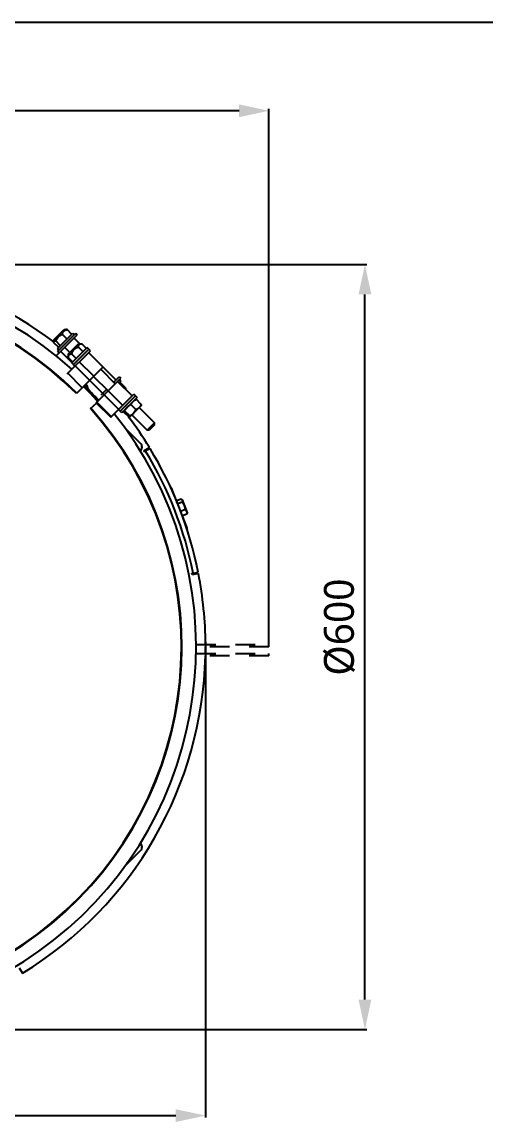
# Model space of a CAD drawing. Header units: millimetres. Extents: x 0 to 2800, y 0 to 1980.
# Drawn here: x 962 to 1325, y 1120 to 1980 of the extents above; entities that cross this region are included whole.
import ezdxf

# ---------------------------------------------------------------- set-up
doc = ezdxf.new("R2010")
doc.units = ezdxf.units.MM
doc.header["$LTSCALE"] = 154
doc.header["$PDMODE"] = 3
doc.header["$PDSIZE"] = 8
doc.linetypes.add('DOT', pattern=[0.2, 0.1, -0.1])
doc.layers.get('0').update_dxf_attribs({"linetype": 'CONTINUOUS'})
doc.layers.get('Defpoints').update_dxf_attribs({"linetype": 'CONTINUOUS'})
doc.styles.get("Standard").update_dxf_attribs({"font": 'msyh.ttc'})
doc.dimstyles.new('DIMSTYLE_1', dxfattribs={"dimtxt": 23.333333, "dimasz": 23.333333, "dimexe": 1.5, "dimexo": 1, "dimgap": 0.875, "dimtad": 1, "dimdsep": 46, "dimtxsty": 'Standard', "dimblk": '_FILLED', "dimblk1": '_FILLED', "dimblk2": '_FILLED', "dimcen": 0.09, "dimazin": 2, "dimtp": 0.01, "dimtm": 0.01, "dimtfac": 1, "dimtofl": 0, "dimtmove": 0, "dimatfit": 3, "dimldrblk": '_FILLED', "dimfxl": 1, "dimtolj": 1, "dimarcsym": 0})
doc.dimstyles.new('DIMSTYLE_2', dxfattribs={"dimtxt": 23.333333, "dimasz": 23.333333, "dimexe": 1.5, "dimexo": 1, "dimgap": 0.875, "dimtad": 1, "dimdec": 0, "dimdsep": 46, "dimtxsty": 'Standard', "dimblk": '_FILLED', "dimblk1": '_FILLED', "dimblk2": '_FILLED', "dimcen": 0.09, "dimazin": 2, "dimtp": 0.01, "dimtm": 0.01, "dimtfac": 1, "dimtdec": 0, "dimtofl": 0, "dimtmove": 0, "dimatfit": 3, "dimldrblk": '_FILLED', "dimfxl": 1, "dimtolj": 1, "dimarcsym": 0})
doc.dimstyles.get("Standard").update_dxf_attribs({"dimtxt": 23.333333, "dimasz": 23.333333, "dimexe": 1.5, "dimexo": 1, "dimtad": 1, "dimdsep": 46, "dimtxsty": 'Standard', "dimblk": '_FILLED', "dimblk1": '_FILLED', "dimblk2": '_FILLED', "dimcen": 0.09, "dimazin": 2, "dimtol": 1, "dimtp": 0.01, "dimtm": 0.01, "dimtfac": 1, "dimtofl": 0, "dimtmove": 0, "dimatfit": 3, "dimldrblk": '_FILLED', "dimfxl": 1, "dimtolj": 1, "dimarcsym": 0})

# ---------------------------------------------------------------- blocks, each defined once
blk = doc.blocks.new('_FILLED')
at = {"color": 0, "linetype": 'ByBlock'}
blk.add_solid([(0, 0), (-1, 0.214), (-1, -0.214)], dxfattribs=at)
blk = doc.blocks.new('*D60')
at = {"color": 0, "linetype": 'Continuous', "lineweight": -2}
for p, q in [((1105.6, 1495.5), (1105.6, 1123.63)), ((478.49, 1382.43), (478.49, 1123.63)), ((501.82, 1125.13), (1082.27, 1125.13))]:
    blk.add_line(p, q, dxfattribs=at)
at = {"layer": 'Defpoints', "color": 0}
for p in [(1105.6, 1496.5), (478.49, 1383.43), (1105.6, 1125.13)]:
    blk.add_point(p, dxfattribs=at)
at = {"color": 0, "linetype": 'ByBlock', "lineweight": -2, "xscale": 23.3333333333, "yscale": 23.3333333333, "zscale": 23.3333333333}
for p, rotation in [((478.49, 1125.13), 179.9999902786), ((1105.6, 1125.13), 359.9999902786)]:
    blk.add_blockref('_FILLED', p, dxfattribs=dict(at, rotation=rotation))
at = {"color": 0, "insert": (791.93, 1157.11), "char_height": 23.3333, "attachment_point": 2, "rotation": 359.99999, "line_spacing_factor": 0.9}
blk.add_mtext('\\A1;\\A1;630', dxfattribs=at)
blk = doc.blocks.new('*D61')
at = {"color": 0, "linetype": 'Continuous', "lineweight": -2}
for p, q in [((813.27, 1790.44), (1231.63, 1790.44)), ((1230.13, 1215.78), (1230.13, 1767.11)), ((813.27, 1192.44), (1231.63, 1192.44))]:
    blk.add_line(p, q, dxfattribs=at)
at = {"layer": 'Defpoints', "color": 0}
for p in [(812.27, 1790.44), (1230.13, 1790.44), (812.27, 1192.44)]:
    blk.add_point(p, dxfattribs=at)
at = {"color": 0, "linetype": 'ByBlock', "lineweight": -2, "xscale": 23.3333333333, "yscale": 23.3333333333, "zscale": 23.3333333333}
for p, rotation in [((1230.13, 1790.44), 90), ((1230.13, 1192.44), 270)]:
    blk.add_blockref('_FILLED', p, dxfattribs=dict(at, rotation=rotation))
at = {"color": 0, "insert": (1198.15, 1507), "char_height": 23.333, "attachment_point": 2, "rotation": 90, "line_spacing_factor": 0.9}
blk.add_mtext('\\A1;%%c600', dxfattribs=at)
blk = doc.blocks.new('*D181')
at = {"color": 0, "lineweight": -2}
for p, q in [((186.11, 1500.14), (186.11, 1912.09)), ((209.44, 1910.59), (644.4, 1910.59)), ((1131.76, 1910.59), (696.81, 1910.59)), ((1155.1, 1492.44), (1155.1, 1912.09))]:
    blk.add_line(p, q, dxfattribs=at)
at = {"layer": 'Defpoints', "color": 0}
for p in [(1155.1, 1910.59), (186.11, 1499.14), (1155.1, 1491.44)]:
    blk.add_point(p, dxfattribs=at)
at = {"color": 0, "linetype": 'ByBlock', "lineweight": -2, "xscale": 23.3333333333, "yscale": 23.3333333333, "zscale": 23.3333333333, "rotation": 180}
blk.add_blockref('_FILLED', (186.11, 1910.59), dxfattribs=at)
at = {"color": 0, "linetype": 'ByBlock', "lineweight": -2, "xscale": 23.3333333333, "yscale": 23.3333333333, "zscale": 23.3333333333}
blk.add_blockref('_FILLED', (1155.1, 1910.59), dxfattribs=at)
at = {"color": 0, "insert": (670.6, 1910.59), "char_height": 23.333, "attachment_point": 5}
blk.add_mtext('\\A1;969', dxfattribs=at)

msp = doc.modelspace()

# ---------------------------------------------------------------- linework, layer by layer
at = {"linetype": 'Continuous'}
for p, q in [((0, 1980), (2800, 1980)), ((986.96304, 1731.62765), (995.01948, 1739.6841)), ((995.01948, 1739.6841), (996.51049, 1739.6841)), ((1000.94203, 1735.99), (997.41571, 1739.51633)), ((986.96304, 1731.62765), (986.96304, 1730.13665)), ((990.65713, 1725.7051), (987.13081, 1729.23143)), ((992.08152, 1727.12948), (988.55519, 1730.65581)), ((988.87642, 1718.97464), (1005.34552, 1735.44374)), ((989.78918, 1724.83714), (1001.80999, 1736.85796)), ((990.00131, 1722.50369), (1004.14344, 1736.64582)), ((997.22396, 1732.27193), (993.69764, 1735.79826)), ((998.20603, 1720.38466), (1006.26248, 1728.4411)), ((1001.80999, 1736.85796), (1003.08278, 1735.58516)), ((1002.87065, 1732.96887), (1007.39842, 1728.4411)), ((1004.14344, 1736.64582), (1005.34552, 1735.44374)), ((1006.26248, 1728.4411), (1008.73449, 1728.4411)), ((1008.73387, 1728.44211), (1008.82585, 1728.44047)), ((1012.35218, 1724.91415), (1008.82585, 1728.44047)), ((989.78918, 1724.83714), (991.06197, 1723.56435)), ((990.00131, 1722.50369), (991.20339, 1721.30161)), ((992.40852, 1722.50674), (1001.17665, 1713.73862)), ((999.52208, 1721.7007), (995.56228, 1725.6605)), ((997.56735, 1705.03815), (1015.59857, 1723.06937)), ((998.20603, 1720.38466), (998.20603, 1717.91265)), ((1004.45832, 1717.02029), (1000.93199, 1720.54661)), ((1001.03217, 1713.59414), (1013.05299, 1725.61496)), ((1014.32578, 1724.34217), (1002.30497, 1712.32135)), ((1009.76791, 1722.32988), (1006.24158, 1725.85621)), ((1015.59857, 1723.06937), (1013.05299, 1725.61496)), ((1035.60969, 1700.22983), (1014.18436, 1721.65516)), ((1001.73299, 1714.29496), (998.20666, 1717.82128)), ((1003.57776, 1711.04856), (1001.03217, 1713.59414)), ((1003.72223, 1711.19303), (1037.66336, 1677.25191)), ((1018.18969, 1703.03308), (1006.87599, 1714.34679)), ((1009.28743, 1694.13081), (997.97372, 1705.44452)), ((1025.49807, 1710.34145), (1008.89138, 1693.73477)), ((1018.07345, 1702.91683), (1029.38716, 1691.60312)), ((1023.7303, 1708.57369), (1035.04401, 1697.25998)), ((1033.84193, 1698.46206), (1038.08457, 1702.7047)), ((1038.08457, 1702.7047), (1039.28665, 1701.50262)), ((1020.19477, 1682.41073), (1039.28665, 1701.50262)), ((1048.12548, 1687.71404), (1036.81178, 1699.02774)), ((1039.49878, 1699.16917), (1038.08457, 1697.75495)), ((1038.08589, 1697.75363), (1038.62906, 1697.89917)), ((1038.22599, 1700.44196), (1039.49878, 1699.16917)), ((1043.13404, 1694.01145), (1039.1494, 1697.9961)), ((1008.88106, 1693.72444), (1004.66005, 1689.50344)), ((1023.94243, 1688.56256), (1028.18507, 1692.8052)), ((1029.5034, 1691.71937), (1040.81711, 1680.40566)), ((1031.50848, 1671.09703), (1049.5397, 1689.12825)), ((1050.81249, 1687.85546), (1038.79168, 1675.83464)), ((1052.08528, 1686.58266), (1040.06447, 1674.56185)), ((1042.89157, 1692.94795), (1043.03711, 1693.49111)), ((1052.08528, 1686.58266), (1049.5397, 1689.12825)), ((1015.63521, 1677.88333), (1020.42362, 1682.15415)), ((1020.19477, 1682.41073), (1031.50848, 1671.09703)), ((1020.60114, 1682.81711), (1031.91485, 1671.5034)), ((1040.06447, 1674.56185), (1037.51888, 1677.10743)), ((1044.1241, 1678.60824), (1044.14385, 1678.62954)), ((1044.1241, 1678.60824), (1044.1441, 1678.6293)), ((1055.4771, 1680.35783), (1046.2893, 1671.17003)), ((1051.2525, 1676.95692), (1047.26786, 1680.94156)), ((1050.66877, 1685.16615), (1050.75222, 1685.18851)), ((1055.40807, 1681.11248), (1051.42343, 1685.09712)), ((1053.71163, 1678.59236), (1065.73244, 1666.57154)), ((1055.4771, 1680.35783), (1055.49946, 1680.44128)), ((1041.48098, 1675.97836), (1041.45862, 1675.89491)), ((1041.55001, 1675.22371), (1045.53465, 1671.23906)), ((1046.31579, 1672.02021), (1042.33115, 1676.00485)), ((1046.2893, 1671.17003), (1046.20585, 1671.14767)), ((1048.05477, 1672.9355), (1060.07559, 1660.91469)), ((1042.27658, 1663.0592), (1054.79393, 1650.54186)), ((1065.73244, 1666.57154), (1060.07559, 1660.91469)), ((1061.4898, 1660.91469), (1060.07559, 1660.91469)), ((1065.73244, 1665.15733), (1061.4898, 1660.91469)), ((1065.73244, 1665.15733), (1065.73244, 1666.57154)), ((1057.40261, 1644.8533), (1061.67536, 1647.44692)), ((1057.92151, 1643.99846), (1057.40261, 1644.8533)), ((1057.92151, 1643.99846), (1058.75954, 1644.50716)), ((1062.19569, 1646.59295), (1058.77634, 1644.51736)), ((1082.96067, 1605.73468), (1079.81133, 1613.82973)), ((1086.46789, 1607.09915), (1082.89844, 1605.71048)), ((1083.76349, 1603.67111), (1083.23078, 1605.0404)), ((1087.39774, 1604.70908), (1083.89474, 1603.34626)), ((1087.22081, 1606.51873), (1086.7597, 1606.8887)), ((1087.22081, 1606.51873), (1091.20911, 1596.26722)), ((1089.68699, 1598.8248), (1086.16076, 1597.45294)), ((1090.68851, 1585.87107), (1086.79408, 1595.8813)), ((1091.04639, 1595.33059), (1087.5434, 1593.96776)), ((1091.20911, 1596.26722), (1091.11926, 1595.68291)), ((1094.94203, 1548.84103), (1099.84582, 1549.81719)), ((1095.13726, 1547.86027), (1094.94203, 1548.84103)), ((1100.03941, 1548.8361), (1095.13726, 1547.86027)), ((1054.79392, 1332.3438), (1042.52805, 1320.07793)), ((960.00992, 1240.63966), (962.60353, 1236.36691))]:
    msp.add_line(p, q, dxfattribs=at)
at = {"linetype": 'DOT'}
for p, q in [((1098.1314, 1493.4401), (1155.09781, 1493.4401)), ((1155.09781, 1491.4401), (1098.14861, 1491.4401)), ((1155.09781, 1491.4401), (1155.09781, 1493.4401)), ((1155.09781, 1484.4401), (1098.06422, 1484.4401)), ((1098.12929, 1486.4401), (1155.09781, 1486.4401)), ((1155.09781, 1484.4401), (1155.09781, 1486.4401))]:
    msp.add_line(p, q, dxfattribs=at)
at = {"linetype": 'Continuous'}
for centre, radius, start, end in [((806.59944, 1491.44283), 299, 52.88338796, 101.06664921), ((806.59944, 1491.44283), 291.6, 48.14602963, 38.69855675), ((806.59944, 1491.44283), 280.49174, 44.99999996, 41.72999996), ((806.59944, 1491.44283), 280.1, 44.99999996, 41.72999996), ((998.8224, 1731.031), 8.60114, 99.41286554, 101.03558527), ((1001.01185, 1713.85761), 6.68948, 90.68404541, 92.41443746), ((1004.88802, 1717.73757), 6.68189, 177.29258763, 179.28218765), ((806.59944, 1491.44283), 288, 41.8025387, 45.00780621), ((806.59944, 1491.44283), 289, 41.82559502, 45.00375013), ((1007.41777, 1692.26116), 6.5, 4.02064466, 45.00872603), ((1041.71948, 1675.83969), 0.26506, 143.5128379, 151.56551209), ((1041.70473, 1675.85034), 0.24685, 135.03481053, 143.46391466), ((1041.7047, 1675.8499), 0.24715, 126.52568878, 134.24847357), ((806.59944, 1491.44283), 299, 31.44989928, 36.96117619), ((1046.16438, 1671.39074), 0.24252, 306.3751595, 314.95712195), ((1046.16172, 1671.39301), 0.24601, 315.02018816, 322.06705843), ((1051.9655, 1647.71343), 4, 311.46122413, 44.99999996), ((806.59944, 1491.44283), 295, 11.25827425, 31.25827425), ((806.59944, 1491.44283), 299, 11.25827425, 31.25827425), ((1070.49178, 1610.20401), 10, 21.25827424, 40.54357573), ((1081.36895, 1582.24534), 10, 1.97301579, 21.25827424), ((806.59944, 1491.44283), 299, 0.38274611, 11.06664921), ((806.59944, 1491.44283), 299, 359.04102742, 359.99942245), ((806.59944, 1491.44283), 299, 301.44989928, 358.65772362), ((1051.9655, 1335.17223), 4, 314.99999996, 48.37034099)]:
    msp.add_arc(centre, radius, start, end, dxfattribs=at)
for points, knots in [([(993.69764, 1735.79826), (993.77485, 1736.26122), (993.98956, 1737.15591), (994.69358, 1738.3534), (995.83836, 1739.13737), (996.7199, 1739.38368), (997.17598, 1739.47309)], [0, 0, 0, 0, 0.258005592, 0.502047079, 0.744519118, 1, 1, 1, 1]), ([(997.41571, 1739.51633), (997.33346, 1739.54114), (997.03804, 1739.62382), (996.73195, 1739.68421), (996.51053, 1739.68404)], [0, 0, 0, 0, 0.279536488, 1, 1, 1, 1]), ([(987.13081, 1729.23143), (987.10599, 1729.31368), (987.02331, 1729.60909), (986.96293, 1729.91518), (986.96309, 1730.1366)], [0, 0, 0, 0, 0.279536537, 1, 1, 1, 1]), ([(986.96309, 1730.1366), (986.9632, 1730.28564), (986.99403, 1730.51517), (987.19537, 1730.72519), (987.3969, 1730.80678), (987.63904, 1730.83114), (988.03457, 1730.80015), (988.34204, 1730.72011), (988.55519, 1730.65581)], [0, 0, 0, 0, 0.219980795, 0.314940621, 0.416271256, 0.534014633, 0.671398401, 1, 1, 1, 1]), ([(988.55519, 1730.65581), (988.74817, 1731.26077), (989.21692, 1732.44626), (990.34214, 1734.0113), (991.90719, 1735.13647), (993.09268, 1735.60528), (993.69764, 1735.79826)], [0, 0, 0, 0, 0.250636326, 0.499995625, 0.749366586, 1, 1, 1, 1]), ([(1006.24158, 1725.85621), (1006.23652, 1726.23089), (1006.26737, 1726.78132), (1006.50047, 1727.44754), (1006.7788, 1727.85059), (1007.16732, 1728.14614), (1007.81889, 1728.40094), (1008.36385, 1728.44128), (1008.73448, 1728.44112)], [0, 0, 0, 0, 0.268893936, 0.389197085, 0.502432942, 0.615107452, 0.734041916, 1, 1, 1, 1]), ([(998.21359, 1718.0532), (998.23045, 1718.40584), (998.31083, 1719.07358), (998.80124, 1719.97162), (999.70676, 1720.44907), (1000.3762, 1720.52584), (1000.73004, 1720.54115)], [0, 0, 0, 0, 0.264812767, 0.499294121, 0.734347512, 1, 1, 1, 1]), ([(1000.93199, 1720.54661), (1001.13836, 1721.16582), (1001.63562, 1722.38047), (1002.80275, 1723.98544), (1004.40774, 1725.15252), (1005.62238, 1725.64984), (1006.24158, 1725.85621)], [0, 0, 0, 0, 0.250159469, 0.49999558, 0.749843347, 1, 1, 1, 1]), ([(1038.13379, 1697.70574), (1038.17156, 1697.72632), (1038.33044, 1697.80574), (1038.4994, 1697.86398), (1038.62929, 1697.89889)], [0, 0, 0, 0, 0.242291124, 1, 1, 1, 1]), ([(1038.62929, 1697.89889), (1038.67063, 1697.91), (1038.84206, 1697.95203), (1039.01668, 1697.98028), (1039.1494, 1697.9961)], [0, 0, 0, 0, 0.242575872, 1, 1, 1, 1]), ([(1043.13404, 1694.01145), (1043.12866, 1693.96633), (1043.10529, 1693.79139), (1043.07103, 1693.61771), (1043.03711, 1693.49112)], [0, 0, 0, 0, 0.25746326, 1, 1, 1, 1]), ([(1043.03711, 1693.49112), (1043.02522, 1693.44676), (1042.97524, 1693.27645), (1042.90715, 1693.11096), (1042.84409, 1692.99544)], [0, 0, 0, 0, 0.258643105, 1, 1, 1, 1]), ([(1042.33115, 1676.00485), (1042.57749, 1676.47288), (1043.11247, 1677.38595), (1043.76626, 1678.22125), (1044.1241, 1678.60824)], [0, 0, 0, 0, 0.50086152, 1, 1, 1, 1]), ([(1044.14385, 1678.62954), (1044.36499, 1678.86727), (1044.83168, 1679.32111), (1045.85053, 1680.13284), (1046.69142, 1680.63817), (1047.26786, 1680.94156)], [0, 0, 0, 0, 0.249558342, 0.49932426, 1, 1, 1, 1]), ([(1051.2525, 1676.95692), (1050.97651, 1676.43253), (1050.37027, 1675.4125), (1049.23422, 1674.03849), (1047.86033, 1672.90224), (1046.84018, 1672.2962), (1046.31579, 1672.02021)], [0, 0, 0, 0, 0.250461836, 0.500000328, 0.749537623, 1, 1, 1, 1]), ([(1047.26786, 1680.94156), (1047.47923, 1681.3998), (1047.95279, 1682.28801), (1048.89554, 1683.46945), (1050.07697, 1684.4122), (1050.96519, 1684.88576), (1051.42343, 1685.09712)], [0, 0, 0, 0, 0.251709424, 0.500000198, 0.748290684, 1, 1, 1, 1]), ([(1051.42343, 1685.09712), (1051.29834, 1685.13773), (1051.11972, 1685.18807), (1050.89203, 1685.2094), (1050.79464, 1685.19987), (1050.75222, 1685.18851)], [0, 0, 0, 0, 0.576440183, 0.807547282, 1, 1, 1, 1]), ([(1055.40807, 1681.11248), (1055.19671, 1680.65426), (1054.72257, 1679.76646), (1053.78067, 1678.5843), (1052.59833, 1677.64274), (1051.71071, 1677.16827), (1051.2525, 1676.95692)], [0, 0, 0, 0, 0.251705491, 0.500000821, 0.748298984, 1, 1, 1, 1]), ([(1055.49913, 1680.4416), (1055.52378, 1680.53453), (1055.50943, 1680.76935), (1055.44864, 1680.98751), (1055.40807, 1681.11248)], [0, 0, 0, 0, 0.42256573, 1, 1, 1, 1]), ([(1041.55001, 1675.22371), (1041.5094, 1675.34879), (1041.45906, 1675.52741), (1041.43773, 1675.75511), (1041.44726, 1675.8525), (1041.45862, 1675.89491)], [0, 0, 0, 0, 0.576440183, 0.807547282, 1, 1, 1, 1]), ([(1041.45862, 1675.89491), (1041.46033, 1675.9013), (1041.46754, 1675.9257), (1041.47742, 1675.94935), (1041.4864, 1675.9659)], [0, 0, 0, 0, 0.260002219, 1, 1, 1, 1]), ([(1041.5576, 1676.04851), (1041.64156, 1676.11074), (1041.83904, 1676.12276), (1042.09441, 1676.07614), (1042.24896, 1676.03153), (1042.33115, 1676.00485)], [0, 0, 0, 0, 0.395829941, 0.672717165, 1, 1, 1, 1]), ([(1046.20553, 1671.148), (1046.1126, 1671.12336), (1045.87778, 1671.1377), (1045.65962, 1671.1985), (1045.53465, 1671.23906)], [0, 0, 0, 0, 0.422565731, 1, 1, 1, 1]), ([(1046.27671, 1671.17559), (1046.2713, 1671.17267), (1046.24846, 1671.16134), (1046.22422, 1671.15296), (1046.20553, 1671.148)], [0, 0, 0, 0, 0.241187336, 1, 1, 1, 1]), ([(1046.31579, 1672.02021), (1046.34276, 1671.93714), (1046.38771, 1671.78103), (1046.43436, 1671.524), (1046.42025, 1671.32449), (1046.35575, 1671.24178)], [0, 0, 0, 0, 0.328431093, 0.605589846, 1, 1, 1, 1]), ([(1086.46789, 1607.09915), (1086.49345, 1607.08244), (1086.59317, 1607.01576), (1086.68999, 1606.94468), (1086.75973, 1606.88872)], [0, 0, 0, 0, 0.254599835, 1, 1, 1, 1]), ([(1086.75973, 1606.88872), (1086.8984, 1606.77745), (1087.15056, 1606.53854), (1087.33024, 1606.23744), (1087.39063, 1606.08223)], [0, 0, 0, 0, 0.516334403, 1, 1, 1, 1]), ([(1087.39063, 1606.08223), (1087.43013, 1605.98068), (1087.48849, 1605.76504), (1087.5112, 1605.42416), (1087.47902, 1605.06864), (1087.42859, 1604.83013), (1087.39774, 1604.70908)], [0, 0, 0, 0, 0.234394427, 0.476543681, 0.731264459, 1, 1, 1, 1]), ([(1087.39774, 1604.70908), (1087.72246, 1604.28512), (1088.33158, 1603.40488), (1088.80668, 1602.44241), (1089.00018, 1601.94505)], [0, 0, 0, 0, 0.500167416, 1, 1, 1, 1]), ([(1089.00018, 1601.94505), (1089.19367, 1601.44769), (1089.49392, 1600.4172), (1089.63982, 1599.35675), (1089.68699, 1598.8248)], [0, 0, 0, 0, 0.499832722, 1, 1, 1, 1]), ([(1089.68699, 1598.8248), (1089.9306, 1598.60012), (1090.27118, 1598.23927), (1090.62924, 1597.69373), (1090.76691, 1597.40383), (1090.8245, 1597.2558)], [0, 0, 0, 0, 0.509048317, 0.756018815, 1, 1, 1, 1]), ([(1090.8245, 1597.2558), (1090.88209, 1597.10777), (1090.97653, 1596.80106), (1091.08128, 1596.15697), (1091.07412, 1595.66083), (1091.04639, 1595.33059)], [0, 0, 0, 0, 0.243981304, 0.490951814, 1, 1, 1, 1]), ([(1091.04639, 1595.33059), (1091.05394, 1595.36018), (1091.08238, 1595.47672), (1091.10571, 1595.59454), (1091.11929, 1595.68292)], [0, 0, 0, 0, 0.254599835, 1, 1, 1, 1])]:
    msp.add_open_spline(points, degree=3, knots=knots, dxfattribs=at)
msp.add_open_spline([(1046.30821, 1671.19547), (1046.29821, 1671.1881), (1046.28764, 1671.18147), (1046.27671, 1671.17559)], degree=3, dxfattribs=at)

# ---------------------------------------------------------------- dimensions: what is measured, and where the dimension line sits
dim = msp.add_linear_dim(base=(1155.09781, 1910.58608), p1=(186.11133, 1499.14176), p2=(1155.09781, 1491.4401), text='969', dimstyle='Standard', override={"dimtad": 0, "dimtih": 1, "dimtoh": 1, "dimdec": 4, "dimzin": 0, "dimcen": 25.2, "dimadec": 0, "dimazin": 0, "dimtdec": 4, "dimtzin": 0})
dim.commit()
dim.dimension.update_dxf_attribs({"geometry": '*D181', "text_midpoint": (670.60457, 1910.58608)})
for base, p1, p2, angle, text, dimstyle, picture, middle in [((1230.1315, 1790.44283), (812.26611, 1192.44283), (812.26611, 1790.44283), 90, '%%c600', 'DIMSTYLE_1', '*D61', (1230.1315, 1506.99839)), ((1105.59938, 1125.12799), (478.4868, 1383.42966), (1105.59945, 1496.5047), 359.99999028, '\\A1;630', 'DIMSTYLE_2', '*D60', (791.93117, 1125.12804))]:
    dim = msp.add_linear_dim(base=base, p1=p1, p2=p2, angle=angle, text=text, dimstyle=dimstyle, override={"dimtxsty": 'Standard'}, dxfattribs=at)
    dim.commit()
    dim.dimension.update_dxf_attribs({"geometry": picture, "text_midpoint": middle, "dimtype": 160})

doc.saveas('drawing.dxf')
